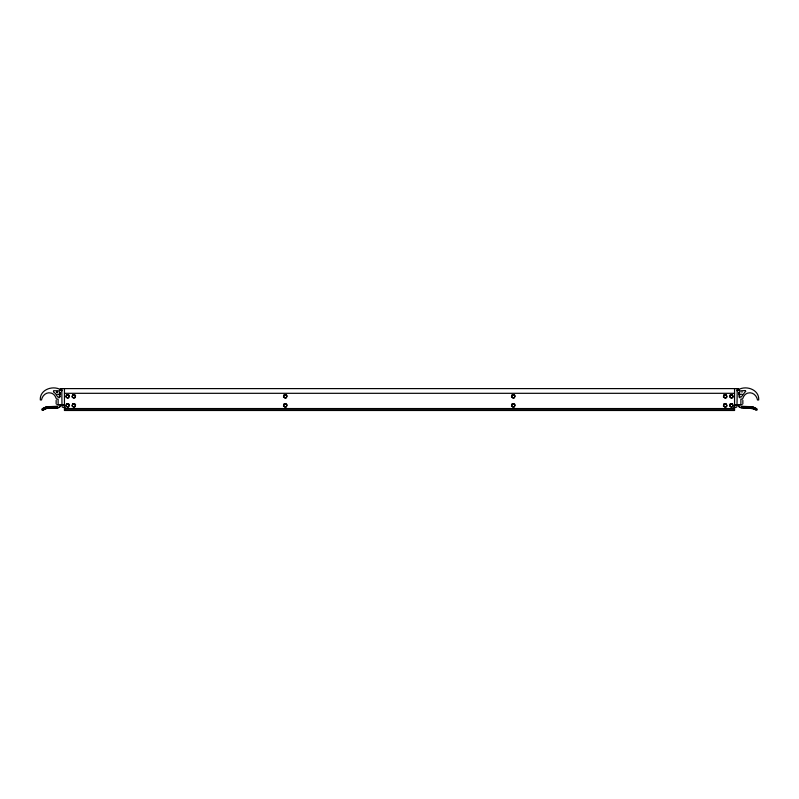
<?xml version="1.0" encoding="UTF-8"?>
<svg xmlns="http://www.w3.org/2000/svg" width="799" height="799" viewBox="0 0 799 799"><rect width="100%" height="100%" fill="white"/><g stroke="black" fill="none" stroke-linecap="round" stroke-linejoin="round"><path stroke-width="1.2" d="M742.041 391.74L741.971 392.299M61.982 390.831L61.803 389.223C59.296 391.29 59.366 387.934 62.382 388.604L736.618 388.604C739.634 387.934 739.704 391.29 737.197 389.223L737.018 390.831M43.246 409.158L43.006 410.047L42.057 410.137L41.718 409.298L42.457 408.688L46.692 406.631L57.348 406.461M61.803 390.072L61.982 404.843L58.127 404.843L58.127 399.081L56.519 399.081L55.451 396.763A7.021 7.021 0 0 0 51.186 393.078C46.402 391.67 42.277 395.485 41.488 399.979L40.31 399.969C39.57 390.431 51.076 385.498 59.356 389.033L60.125 390.671L60.574 389.223M60.514 405.562L59.545 407.26L57.778 407.899L47.121 408.159L43.006 410.047L47.121 408.159L57.748 407.909L60.055 406.581M42.457 408.688L46.781 406.711L57.498 406.441M59.236 392.619L60.494 392.619L59.815 392.619M64.449 393.308L734.551 393.308M56.839 394.267L60.424 394.267M738.576 394.267L742.161 394.267M56.839 404.713L62.941 404.654L63.88 405.223L64.449 404.474L64.04 405.153L62.062 404.823L61.982 406.222A1.099 1.099 0 0 0 63.081 407.32L65.458 407.32M742.161 404.713L736.059 404.654L735.12 405.223L734.551 404.474L734.96 405.153L736.938 404.823L737.018 406.222A1.099 1.099 0 0 1 735.919 407.32L733.542 407.32M64.449 408.549L734.551 408.549M64.449 409.937L734.551 409.937M739.185 392.619L738.506 392.619L739.764 392.619M741.652 406.461L752.308 406.631L756.543 408.688L757.282 409.298L756.943 410.137C751.46 407.52 745.277 408.549 739.455 407.26L738.486 405.562M741.502 406.441L752.219 406.711L756.543 408.688M738.945 406.581L741.252 407.909L751.969 408.079L755.994 410.047L755.754 409.158M737.197 390.072L737.018 404.843L740.873 404.843L740.873 399.081L742.481 399.081L743.549 396.763A7.021 7.021 0 0 1 747.814 393.078C752.598 391.67 756.723 395.485 757.512 399.979L758.69 399.969C759.43 390.431 747.924 385.498 739.644 389.033L738.875 390.671L738.426 389.223M742.85 400.339L742.85 403.855M739.564 394.267L739.564 397.752M734.551 388.634L734.551 410.486L64.449 410.486L64.449 388.634M59.436 394.267L59.436 397.752M56.15 400.339L56.15 403.855M57.029 391.39L56.979 392.509L57.029 391.39M745.687 391.16L741.332 396.953L739.105 397.083L738.945 392.679L740.393 390.851L744.888 390.551L745.687 391.16M60.055 396.604L59.486 397.383L57.668 396.953L55.421 393.448L53.483 391.919L53.613 390.721L58.607 390.851L60.055 392.679L60.055 396.604M66.836 394.946L66.047 396.314L66.836 397.672L68.404 397.672L69.193 396.314L68.404 394.946L66.836 394.956M66.836 404.014L66.047 405.383L66.836 406.741L68.404 406.741L69.193 405.383L68.404 404.014L66.836 404.024M73.019 394.946L72.23 396.314L73.019 397.672L74.587 397.672L75.376 396.314L74.587 394.946L73.019 394.956M73.019 404.014L72.23 405.383L73.019 406.741L74.587 406.741L75.376 405.383L74.587 404.014L73.019 404.024M284.494 394.966L283.715 396.324L284.494 397.692L286.072 397.682L286.851 396.324L286.072 394.966L284.494 394.966M284.494 404.034L283.715 405.403L284.494 406.761L286.072 406.751L286.851 405.393L286.072 404.034L284.494 404.034M512.509 394.966L511.73 396.324L512.509 397.692L514.087 397.682L514.866 396.324L514.087 394.966L512.509 394.966M512.509 404.034L511.73 405.403L512.509 406.761L514.087 406.751L514.866 405.393L514.087 404.034L512.509 404.034M724.423 394.946L723.634 396.314L724.423 397.672L725.991 397.672L726.78 396.314L725.991 394.946L724.423 394.956M724.423 404.014L723.634 405.383L724.423 406.741L725.991 406.741L726.78 405.383L725.991 404.014L724.423 404.024M730.606 394.946L729.817 396.314L730.606 397.672L732.174 397.672L732.963 396.314L732.174 394.946L730.606 394.956M730.606 404.014L729.817 405.383L730.606 406.741L732.174 406.741L732.963 405.383L732.174 404.014L730.606 404.024M66.497 394.796L65.808 396.913L67.615 398.222L68.724 397.862L69.413 395.745L68.724 394.796L66.497 394.796M72.679 394.796L71.99 396.913L73.798 398.222L74.906 397.862L75.595 395.745L74.906 394.796L72.679 394.796M66.497 403.865L65.808 405.982L67.615 407.29L68.724 406.931L69.413 404.813L68.724 403.865L66.497 403.865M72.679 403.865L71.99 405.982L73.798 407.29L74.906 406.931L75.595 404.813L74.906 403.865L72.679 403.865M284.164 394.806L283.475 396.923L285.273 398.242L286.392 397.872L287.081 395.755L286.392 394.806L284.164 394.806M284.164 403.875L283.475 406.002L285.273 407.31L286.392 406.941L287.081 404.823L286.392 403.875L284.164 403.875M512.179 394.806L511.49 396.923L513.288 398.242L514.406 397.872L515.095 395.755L514.406 394.806L512.179 394.806M512.179 403.875L511.49 406.002L513.288 407.31L514.406 406.941L515.095 404.823L514.406 403.875L512.179 403.875M724.084 394.796L723.395 396.913L725.202 398.222L726.321 397.862L727.01 396.913L726.321 394.796L724.084 394.796M730.276 394.796L729.587 396.913L731.385 398.222L732.503 397.862L733.192 396.913L732.503 394.796L730.276 394.796M724.084 403.865L723.395 405.982L725.202 407.29L726.321 406.931L727.01 405.982L726.321 403.865L724.084 403.865M730.276 403.865L729.587 405.982L731.385 407.29L732.503 406.931L733.192 405.982L732.503 403.865L730.276 403.865"/></g></svg>
